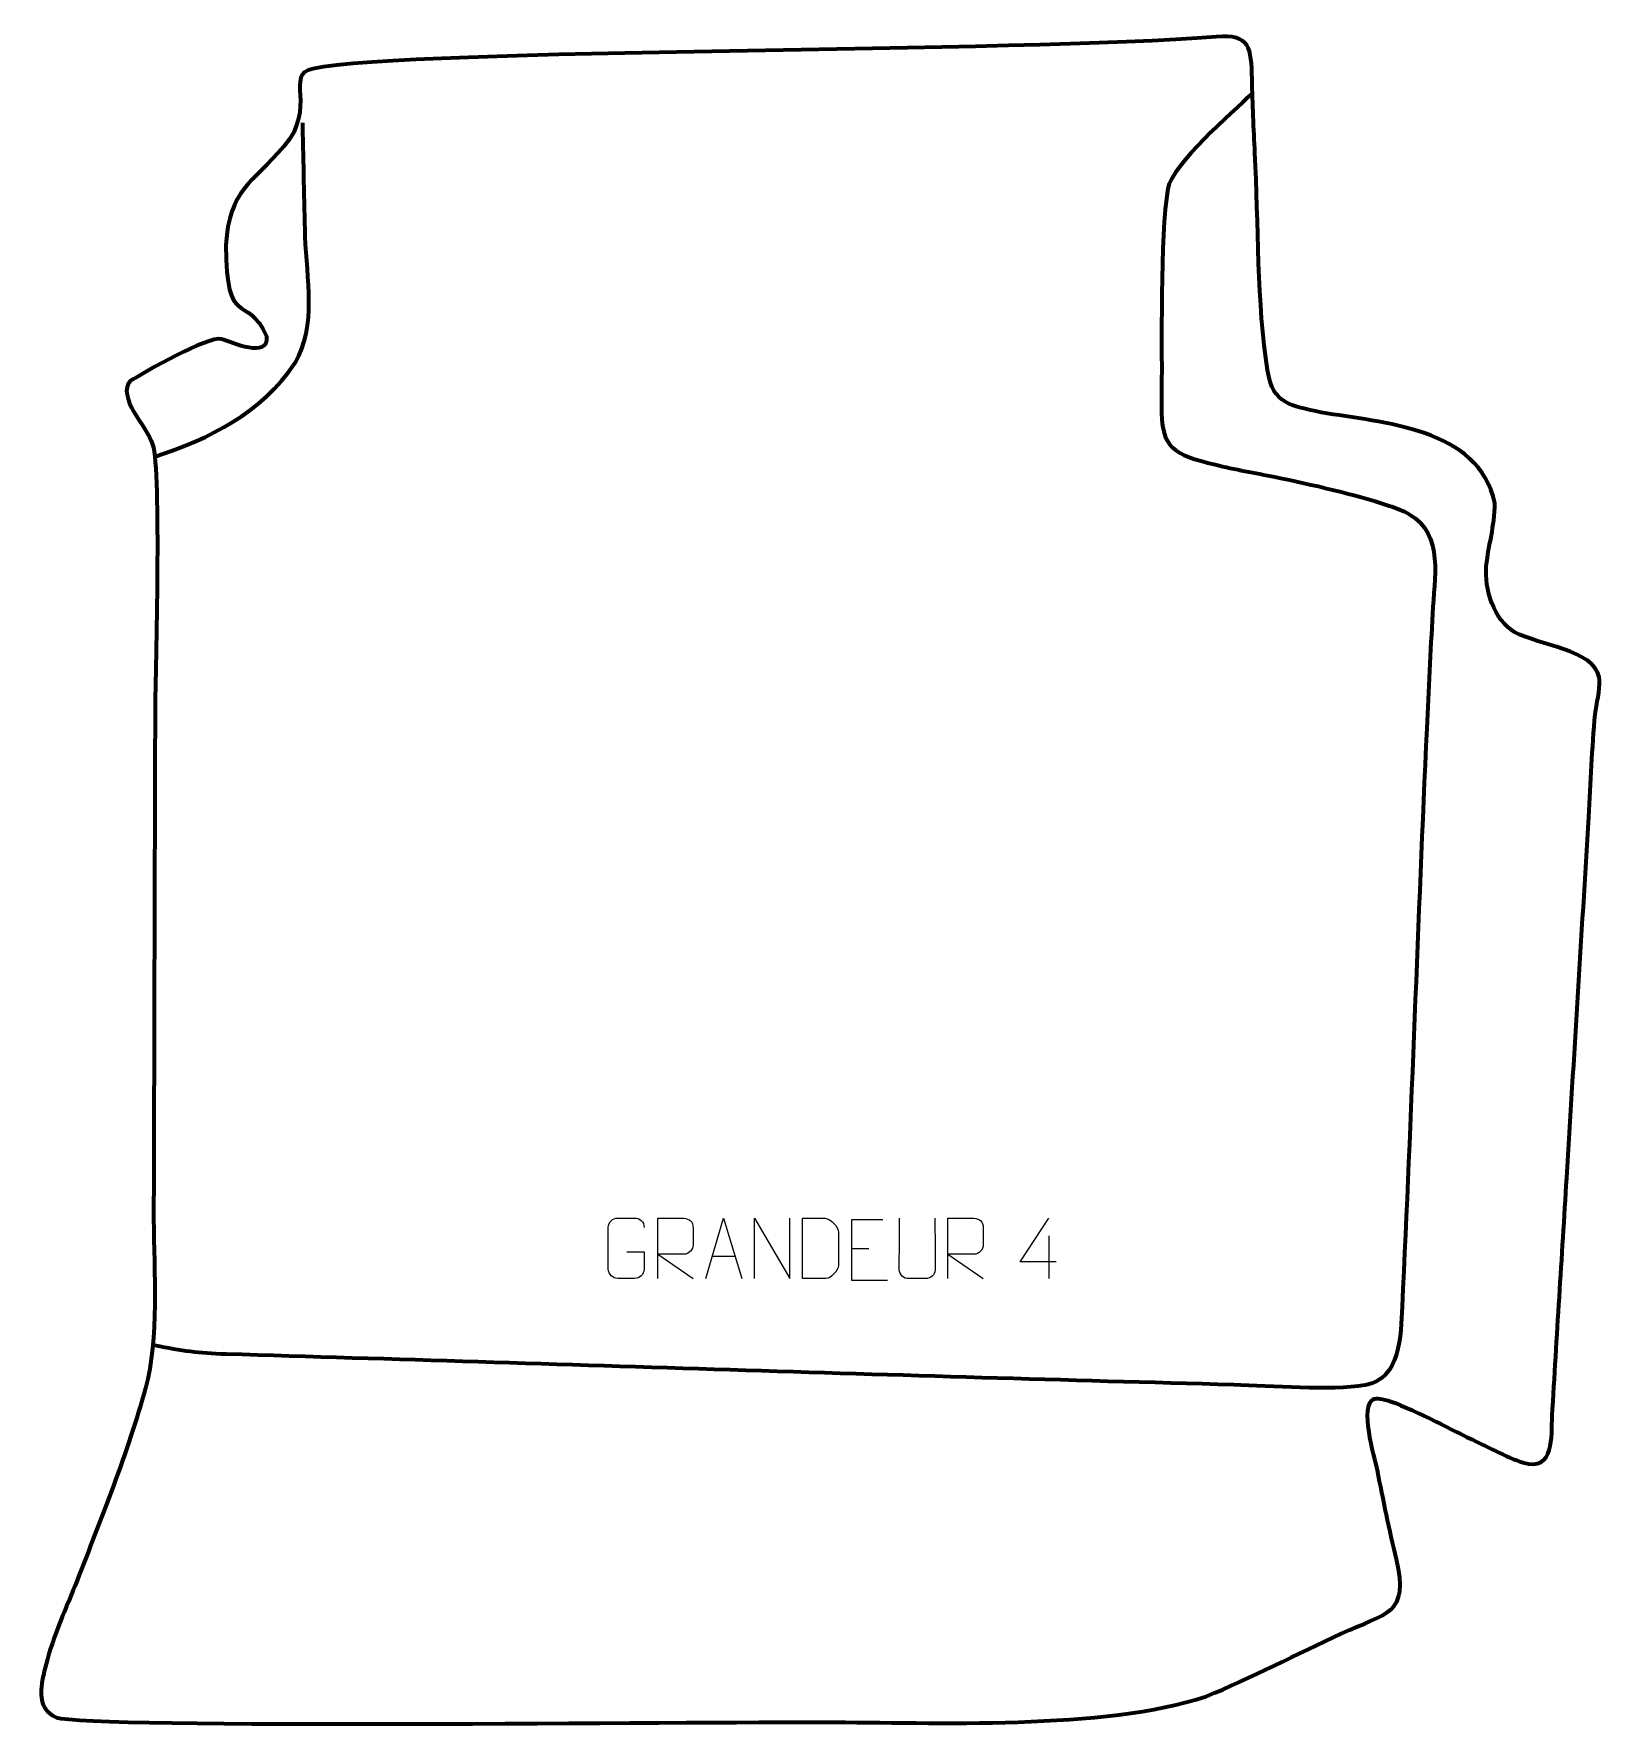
# Model space of a CAD drawing. Header units: millimetres. Extents: x -669 to -21, y 125 to 827.
import ezdxf

# ---------------------------------------------------------------- set-up
doc = ezdxf.new("R2010")
doc.units = ezdxf.units.MM
doc.header["$MEASUREMENT"] = 0
doc.layers.add('layer 1', color=7, linetype='Continuous')
doc.layers.add('layer 2', color=7, linetype='Continuous')

msp = doc.modelspace()

# ---------------------------------------------------------------- linework, layer by layer
at = {"layer": 'layer 1', "color": 22, "lineweight": 158}
msp.add_open_spline([(-619.171, 336.5951), (-618.9699, 406.1902), (-618.7689, 475.7853), (-618.5679, 545.3803), (-618.5679, 545.3803), (-618.5679, 545.3803), (-618.5636, 546.8824), (-618.5636, 546.8824), (-618.5636, 546.8824), (-618.409, 565.0028), (-615.9816, 645.8282), (-619.5797, 657.304), (-619.5797, 657.304), (-621.8805, 664.6425), (-634.773, 677.2657), (-628.7105, 683.5792), (-628.7105, 683.5792), (-622.7507, 687.3424), (-596.7815, 702.1676), (-591.0548, 700.888), (-591.0548, 700.888), (-586.9934, 699.6994), (-571.4381, 692.2357), (-572.4401, 702.0879), (-572.4401, 702.0879), (-580.875, 720.5692), (-589.1116, 704.0349), (-589.2327, 739.8965), (-589.2327, 739.8965), (-588.0873, 762.5204), (-578.2167, 765.4565), (-565.2563, 780.5731), (-565.2563, 780.5731), (-551.3578, 796.7838), (-565.2411, 810.2115), (-553.3669, 812.7039), (-553.3669, 812.7039), (-512.8397, 821.2107), (-258.6104, 819.3731), (-179.7052, 825.9451), (-179.7052, 825.9451), (-165.435, 827.1337), (-165.2115, 821.3974), (-164.8948, 808.3998), (-164.8948, 808.3998), (-164.6455, 798.1674), (-164.2187, 787.9949), (-163.6869, 777.7739), (-163.6869, 777.7739), (-162.1792, 749.3634), (-162.8302, 714.992), (-158.4782, 687.9952), (-158.4782, 687.9952), (-156.1794, 673.7353), (-148.9719, 673.4567), (-136.2558, 670.5455), (-136.2558, 670.5455), (-110.9956, 666.1586), (-71.1913, 664.4573), (-64.4425, 633.0443), (-64.4425, 633.0443), (-64.5845, 622.792), (-67.0402, 616.3596), (-67.9946, 606.9195), (-67.9946, 606.9195), (-68.9135, 597.8302), (-64.7093, 584.388), (-56.3613, 579.697), (-56.3613, 579.697), (-46.7455, 574.2936), (-23.478, 572.5017), (-21.3262, 560.9944), (-21.3262, 560.9944), (-21.3262, 560.9944), (-21.1522, 559.6638), (-21.1522, 559.6638), (-21.1522, 559.6638), (-20.9553, 556.0078), (-22.3892, 549.6324), (-22.9772, 545.8039), (-22.9772, 545.8039), (-24.3032, 531.6787), (-24.7598, 517.4354), (-25.593, 503.27), (-25.593, 503.27), (-28.6347, 453.4734), (-31.6765, 403.6768), (-34.7183, 353.8802), (-34.7183, 353.8802), (-36.7274, 321.0145), (-38.8989, 288.1249), (-40.7491, 255.2538), (-40.7491, 255.2538), (-41.2054, 247.1467), (-39.5192, 232.2556), (-52.9627, 236.1083), (-52.9627, 236.1083), (-59.5573, 238.2533), (-68.2979, 243.1124), (-75.0591, 246.1885), (-75.0591, 246.1885), (-79.2368, 248.0892), (-97.2081, 257.6868), (-107.4478, 261.3685), (-107.4478, 261.3685), (-110.7241, 262.5465), (-113.6356, 262.7886), (-114.4918, 262.4167), (-114.4918, 262.4167), (-120.6327, 259.7487), (-114.2175, 238.6077), (-113.0561, 232.939), (-113.0561, 232.939), (-110.5184, 220.5447), (-108.2122, 208.4589), (-105.1503, 196.1632), (-105.1503, 196.1632), (-99.7916, 173.0833), (-109.2263, 173.9743), (-127.8458, 165.3829), (-127.8458, 165.3829), (-146.1237, 156.8925), (-165.3781, 146.929), (-183.8454, 139.3332), (-183.8454, 139.3332), (-226.0925, 125.431), (-296.2793, 128.5384), (-341.7638, 128.7486), (-341.7638, 128.7486), (-390.5607, 128.9041), (-647.1828, 125.9265), (-659.3408, 130.695), (-659.3408, 130.695), (-668.6629, 134.3513), (-665.4611, 145.196), (-663.6561, 152.6384), (-663.6561, 152.6384), (-660.7234, 164.2655), (-655.274, 176.1347), (-650.8062, 187.3093), (-650.8062, 187.3093), (-641.1245, 212.352), (-629.5304, 241.1394), (-622.5373, 266.8452), (-622.5373, 266.8452), (-616.9927, 287.2263), (-618.989, 315.2544), (-619.171, 336.5951)], degree=3, knots=[0, 0, 0, 0, 0.02631579, 0.02631579, 0.02631579, 0.02631579, 0.05263158, 0.05263158, 0.05263158, 0.05263158, 0.07894737, 0.07894737, 0.07894737, 0.07894737, 0.10526316, 0.10526316, 0.10526316, 0.10526316, 0.13157895, 0.13157895, 0.13157895, 0.13157895, 0.15789474, 0.15789474, 0.15789474, 0.15789474, 0.18421053, 0.18421053, 0.18421053, 0.18421053, 0.21052632, 0.21052632, 0.21052632, 0.21052632, 0.23684211, 0.23684211, 0.23684211, 0.23684211, 0.26315789, 0.26315789, 0.26315789, 0.26315789, 0.28947368, 0.28947368, 0.28947368, 0.28947368, 0.31578947, 0.31578947, 0.31578947, 0.31578947, 0.34210526, 0.34210526, 0.34210526, 0.34210526, 0.36842105, 0.36842105, 0.36842105, 0.36842105, 0.39473684, 0.39473684, 0.39473684, 0.39473684, 0.42105263, 0.42105263, 0.42105263, 0.42105263, 0.44736842, 0.44736842, 0.44736842, 0.44736842, 0.47368421, 0.47368421, 0.47368421, 0.47368421, 0.5, 0.5, 0.5, 0.5, 0.52631579, 0.52631579, 0.52631579, 0.52631579, 0.55263158, 0.55263158, 0.55263158, 0.55263158, 0.57894737, 0.57894737, 0.57894737, 0.57894737, 0.60526316, 0.60526316, 0.60526316, 0.60526316, 0.63157895, 0.63157895, 0.63157895, 0.63157895, 0.65789474, 0.65789474, 0.65789474, 0.65789474, 0.68421053, 0.68421053, 0.68421053, 0.68421053, 0.71052632, 0.71052632, 0.71052632, 0.71052632, 0.73684211, 0.73684211, 0.73684211, 0.73684211, 0.76315789, 0.76315789, 0.76315789, 0.76315789, 0.78947368, 0.78947368, 0.78947368, 0.78947368, 0.81578947, 0.81578947, 0.81578947, 0.81578947, 0.84210526, 0.84210526, 0.84210526, 0.84210526, 0.86842105, 0.86842105, 0.86842105, 0.86842105, 0.89473684, 0.89473684, 0.89473684, 0.89473684, 0.92105263, 0.92105263, 0.92105263, 0.92105263, 0.94736842, 0.94736842, 0.94736842, 0.94736842, 1, 1, 1, 1], dxfattribs=at)
at = {"layer": 'layer 2', "color": 142, "lineweight": 158}
for points, knots in [([(-164.9695, 802.4584), (-173.2683, 794.4576), (-197.7044, 773.3442), (-199.7332, 763.0271), (-199.7332, 763.0271), (-203.2002, 743.2374), (-201.9835, 696.7281), (-202.3404, 673.6971), (-202.3404, 673.6971), (-202.6249, 655.346), (-197.3286, 653.2545), (-180.1942, 648.9556), (-180.1942, 648.9556), (-172.0191, 646.9046), (-163.6588, 645.5383), (-155.394, 643.8822), (-155.394, 643.8822), (-139.5689, 640.5432), (-123.5357, 637.0186), (-108.1722, 631.9343), (-108.1722, 631.9343), (-105.3027, 630.9707), (-102.539, 629.9633), (-99.8793, 628.5064), (-99.8793, 628.5064), (-85.419, 620.1037), (-89.5387, 601.5671), (-90.2728, 587.3959), (-90.2728, 587.3959), (-91.0929, 571.5638), (-91.9332, 555.7294), (-92.6683, 539.8934), (-92.6683, 539.8934), (-96.242, 460.1104), (-99.0232, 380.2953), (-102.8221, 300.5221), (-102.8221, 300.5221), (-103.3759, 288.9157), (-103.4923, 270.5601), (-118.1024, 268.1445), (-118.1024, 268.1445), (-132.712, 265.7291), (-156.9569, 267.7918), (-172.4609, 268.2854), (-172.4609, 268.2854), (-311.3002, 271.9312), (-450.2398, 276.7864), (-589.0813, 280.9372), (-589.0813, 280.9372), (-600.826, 281.2885), (-607.27, 282.3076), (-618.6764, 284.5097)], [0, 0, 0, 0, 0.07142857, 0.07142857, 0.07142857, 0.07142857, 0.14285714, 0.14285714, 0.14285714, 0.14285714, 0.21428571, 0.21428571, 0.21428571, 0.21428571, 0.28571429, 0.28571429, 0.28571429, 0.28571429, 0.35714286, 0.35714286, 0.35714286, 0.35714286, 0.42857143, 0.42857143, 0.42857143, 0.42857143, 0.5, 0.5, 0.5, 0.5, 0.57142857, 0.57142857, 0.57142857, 0.57142857, 0.64285714, 0.64285714, 0.64285714, 0.64285714, 0.71428571, 0.71428571, 0.71428571, 0.71428571, 0.78571429, 0.78571429, 0.78571429, 0.78571429, 0.85714286, 0.85714286, 0.85714286, 0.85714286, 1, 1, 1, 1]), ([(-618.8893, 652.1748), (-595.4537, 659.8723), (-574.9957, 670.0178), (-560.6751, 691.0487), (-560.6751, 691.0487), (-551.5487, 706.3178), (-555.889, 726.0867), (-556.4303, 743.3447), (-556.4303, 743.3447), (-556.905, 758.4797), (-557.1067, 773.6466), (-557.4679, 788.788), (-557.4679, 788.788), (-557.4679, 788.788), (-557.5056, 790.2876), (-557.5056, 790.2876)], [0, 0, 0, 0, 0.2, 0.2, 0.2, 0.2, 0.4, 0.4, 0.4, 0.4, 0.6, 0.6, 0.6, 0.6, 1, 1, 1, 1])]:
    msp.add_open_spline(points, degree=3, knots=knots, dxfattribs=at)
at = {"layer": 'layer 2', "color": 250, "lineweight": 9}
for points, knots in [([(-423.4354, 323.2887), (-423.4354, 323.2887), (-416.2673, 323.2887), (-416.2673, 323.2887), (-416.2673, 323.2887), (-416.2673, 323.2887), (-416.2673, 316.1206), (-416.2673, 316.1206), (-416.2673, 316.1206), (-416.407, 313.7972), (-418.0842, 312.3176), (-420.232, 312.3068), (-420.232, 312.3068), (-422.5638, 312.3072), (-424.8958, 312.3072), (-427.2273, 312.3068), (-427.2273, 312.3068), (-429.1522, 312.2014), (-431.1244, 314.0859), (-431.1132, 316.1032), (-431.1132, 316.1032), (-431.1128, 321.8733), (-431.1128, 327.643), (-431.1132, 333.4123), (-431.1132, 333.4123), (-431.109, 335.5504), (-429.3622, 337.2696), (-427.2099, 337.2562), (-427.2099, 337.2562), (-424.8842, 337.2562), (-422.5581, 337.2562), (-420.232, 337.2562), (-420.232, 337.2562), (-418.2853, 337.2916), (-416.2939, 335.8001), (-416.2673, 333.3624)], [0, 0, 0, 0, 0.1, 0.1, 0.1, 0.1, 0.2, 0.2, 0.2, 0.2, 0.3, 0.3, 0.3, 0.3, 0.4, 0.4, 0.4, 0.4, 0.5, 0.5, 0.5, 0.5, 0.6, 0.6, 0.6, 0.6, 0.7, 0.7, 0.7, 0.7, 0.8, 0.8, 0.8, 0.8, 1, 1, 1, 1]), ([(-410.687, 312.1966), (-410.687, 312.1966), (-410.687, 337.1501), (-410.687, 337.1501), (-410.687, 337.1501), (-407.0922, 337.1501), (-403.4967, 337.1501), (-399.9015, 337.1501), (-399.9015, 337.1501), (-397.5762, 337.1124), (-396.0189, 335.6224), (-396.023, 333.256), (-396.023, 333.256), (-396.0234, 331.2205), (-396.0234, 328.1611), (-396.023, 326.1251), (-396.023, 326.1251), (-396.0295, 324.2496), (-397.8418, 322.3078), (-399.8513, 322.2887), (-399.8513, 322.2887), (-399.8513, 322.2887), (-410.687, 322.2887), (-410.687, 322.2887), (-410.687, 322.2887), (-410.687, 322.2887), (-396.0323, 312.1966), (-396.0323, 312.1966)], [0, 0, 0, 0, 0.125, 0.125, 0.125, 0.125, 0.25, 0.25, 0.25, 0.25, 0.375, 0.375, 0.375, 0.375, 0.5, 0.5, 0.5, 0.5, 0.625, 0.625, 0.625, 0.625, 0.75, 0.75, 0.75, 0.75, 1, 1, 1, 1]), ([(-390.8255, 312.1966), (-390.8255, 312.1966), (-383.4545, 337.1501), (-383.4545, 337.1501), (-383.4545, 337.1501), (-383.4545, 337.1501), (-375.8846, 312.1966), (-375.8846, 312.1966)], [0, 0, 0, 0, 0.33333333, 0.33333333, 0.33333333, 0.33333333, 1, 1, 1, 1]), ([(-370.6825, 312.1966), (-370.6825, 312.1966), (-370.6825, 337.1501), (-370.6825, 337.1501), (-370.6825, 337.1501), (-370.6825, 337.1501), (-356.0277, 312.1966), (-356.0277, 312.1966), (-356.0277, 312.1966), (-356.0277, 312.1966), (-356.0277, 337.1501), (-356.0277, 337.1501)], [0, 0, 0, 0, 0.25, 0.25, 0.25, 0.25, 0.5, 0.5, 0.5, 0.5, 1, 1, 1, 1]), ([(-350.7474, 312.2247), (-348.4156, 312.2251), (-343.4654, 312.2011), (-341.1339, 312.2008), (-341.1339, 312.2008), (-339.2089, 312.0954), (-335.8903, 315.637), (-335.9015, 317.6543), (-335.9015, 317.6543), (-335.9019, 323.4244), (-335.9019, 325.5941), (-335.9015, 331.3634), (-335.9015, 331.3634), (-335.9058, 333.5015), (-339.2803, 337.1616), (-341.4327, 337.1481), (-341.4327, 337.1481), (-343.7584, 337.1481), (-348.4827, 337.1481), (-350.8088, 337.1481), (-350.8088, 337.1481), (-350.8084, 331.4012), (-350.7471, 317.972), (-350.7474, 312.2247)], [0, 0, 0, 0, 0.14285714, 0.14285714, 0.14285714, 0.14285714, 0.28571429, 0.28571429, 0.28571429, 0.28571429, 0.42857143, 0.42857143, 0.42857143, 0.42857143, 0.57142857, 0.57142857, 0.57142857, 0.57142857, 0.71428571, 0.71428571, 0.71428571, 0.71428571, 1, 1, 1, 1]), ([(-296.0279, 337.1543), (-296.0283, 331.6148), (-295.9325, 321.413), (-295.9321, 315.8726), (-295.9321, 315.8726), (-296.0719, 313.6331), (-297.7491, 312.2069), (-299.8968, 312.1964), (-299.8968, 312.1964), (-302.2287, 312.1968), (-304.5606, 312.1968), (-306.8921, 312.1964), (-306.8921, 312.1964), (-308.8171, 312.0949), (-310.7892, 313.9114), (-310.778, 315.8559), (-310.778, 315.8559), (-310.7777, 321.4178), (-310.6823, 331.5932), (-310.6827, 337.1543)], [0, 0, 0, 0, 0.16666667, 0.16666667, 0.16666667, 0.16666667, 0.33333333, 0.33333333, 0.33333333, 0.33333333, 0.5, 0.5, 0.5, 0.5, 0.66666667, 0.66666667, 0.66666667, 0.66666667, 1, 1, 1, 1]), ([(-290.687, 312.1966), (-290.687, 312.1966), (-290.687, 337.1501), (-290.687, 337.1501), (-290.687, 337.1501), (-287.0922, 337.1501), (-283.4967, 337.1501), (-279.9015, 337.1501), (-279.9015, 337.1501), (-277.5762, 337.1124), (-276.0189, 335.6224), (-276.023, 333.256), (-276.023, 333.256), (-276.0234, 331.2205), (-276.0234, 328.1611), (-276.023, 326.1251), (-276.023, 326.1251), (-276.0295, 324.2496), (-277.8418, 322.3078), (-279.8513, 322.2887), (-279.8513, 322.2887), (-279.8513, 322.2887), (-290.687, 322.2887), (-290.687, 322.2887), (-290.687, 322.2887), (-290.687, 322.2887), (-276.0323, 312.1966), (-276.0323, 312.1966)], [0, 0, 0, 0, 0.125, 0.125, 0.125, 0.125, 0.25, 0.25, 0.25, 0.25, 0.375, 0.375, 0.375, 0.375, 0.5, 0.5, 0.5, 0.5, 0.625, 0.625, 0.625, 0.625, 0.75, 0.75, 0.75, 0.75, 1, 1, 1, 1]), ([(-245.9441, 319.0899), (-245.9441, 319.0899), (-260.7658, 319.0899), (-260.7658, 319.0899), (-260.7658, 319.0899), (-260.7658, 319.0899), (-248.8882, 337.1604), (-248.8882, 337.1604)], [0, 0, 0, 0, 0.33333333, 0.33333333, 0.33333333, 0.33333333, 1, 1, 1, 1]), ([(-317.6493, 336.553), (-317.6493, 336.553), (-330.5232, 336.553), (-330.5232, 336.553), (-330.5232, 336.553), (-330.5232, 336.553), (-330.5232, 311.5994), (-330.5232, 311.5994), (-330.5232, 311.5994), (-330.5232, 311.5994), (-315.6574, 311.5994), (-315.6574, 311.5994)], [0, 0, 0, 0, 0.25, 0.25, 0.25, 0.25, 0.5, 0.5, 0.5, 0.5, 1, 1, 1, 1])]:
    msp.add_open_spline(points, degree=3, knots=knots, dxfattribs=at)
for points in [[(-248.8882, 329.851), (-248.8882, 329.851), (-248.8882, 312.1863), (-248.8882, 312.1863)], [(-330.5232, 324.6733), (-330.5232, 324.6733), (-323.3551, 324.6733), (-323.3551, 324.6733)], [(-388.1029, 321.446), (-388.1029, 321.446), (-378.6072, 321.446), (-378.6072, 321.446)]]:
    msp.add_open_spline(points, degree=3, dxfattribs=at)

doc.saveas('drawing.dxf')
